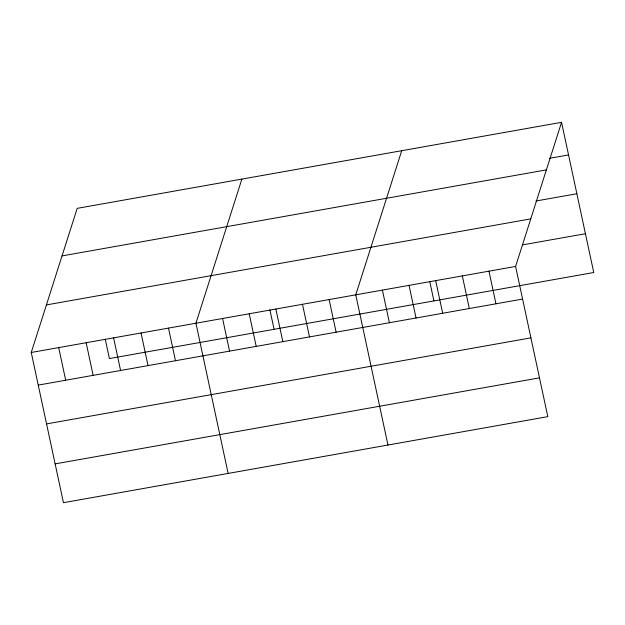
<?xml version="1.0" encoding="UTF-8"?>
<svg xmlns="http://www.w3.org/2000/svg" width="625" height="625" viewBox="0 0 625 625"><rect width="100%" height="100%" fill="white"/><g stroke="black" fill="none" stroke-linecap="round" stroke-linejoin="round"><path stroke-width="0.94" d="M561.547 122.312L515.602 266.438L547.805 416.641L63.453 502.688L31.25 352.484L77.195 208.359L561.547 122.312L593.75 272.516L109.398 358.562L105.234 339.156M241.875 179.102L195.93 323.227L228.133 473.43M401.711 150.711L355.766 294.836L387.969 445.039M549.516 158.32L568.547 154.938M62.031 255.914L546.391 169.875M535.953 201.008L576.859 193.742M46.414 304.922L530.766 218.875M522.641 244.875L585.43 233.719M31.25 352.484L515.602 266.438M38.242 385.109L522.602 299.062M46.562 423.906L530.914 337.867M55.133 463.883L539.484 377.844M488.961 271.172L495.961 303.797M462.328 275.906L469.32 308.531M435.687 280.641L442.68 313.266M429.758 281.516L433.914 300.914M409.047 285.367L416.039 317.992M382.406 290.102L389.398 322.727M329.125 299.562L336.125 332.195M302.484 304.297L309.484 336.922M275.852 309.031L282.844 341.656M269.914 309.906L274.078 329.305M249.211 313.766L256.203 346.391M222.57 318.492L229.562 351.117M168.484 328.102L175.477 360.727M141.039 332.977L148.031 365.602M113.594 337.852L120.586 370.477M86.141 342.727L93.141 375.352M58.695 347.602L65.688 380.234"/></g></svg>
